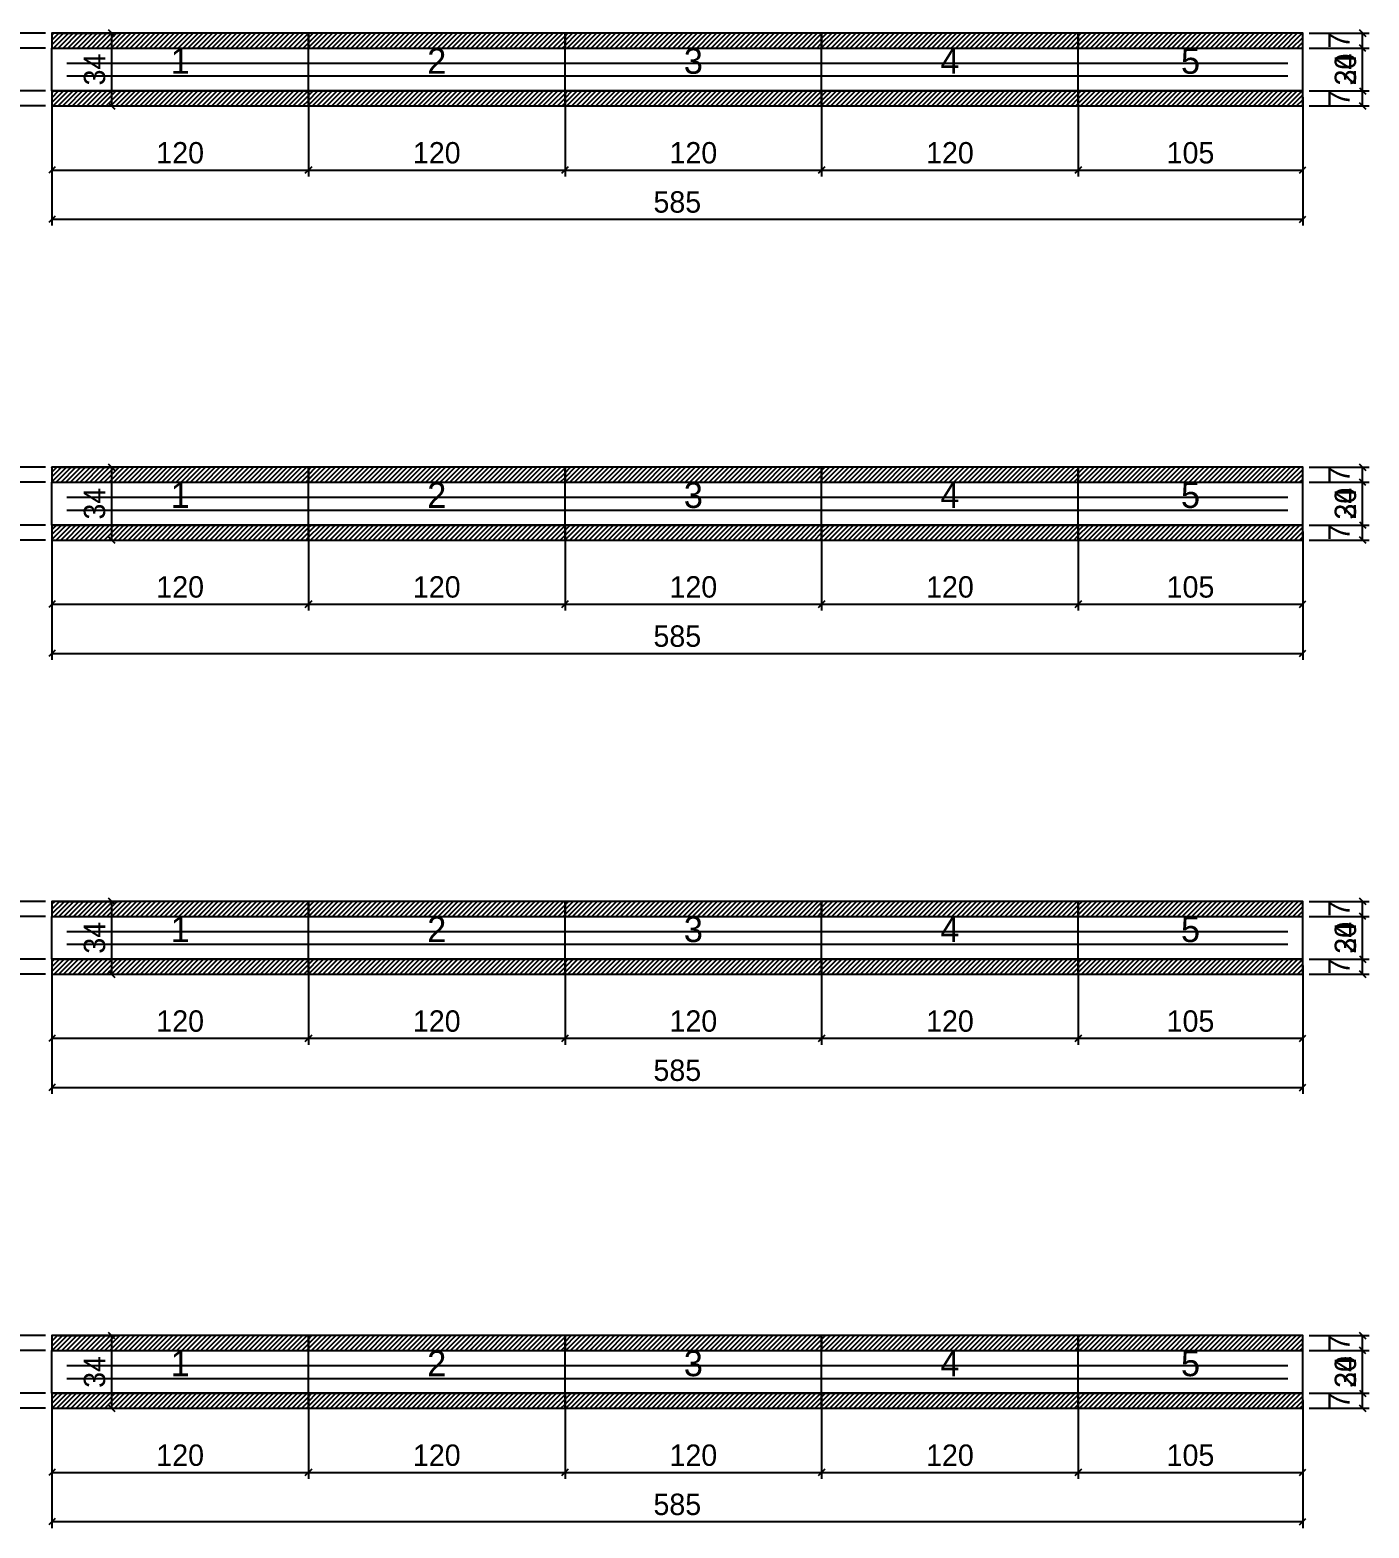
# Model space of a CAD drawing. Extents: x -13000 to 3070, y -38812 to 10330.
# Drawn here: x 823 to 1449, y -26478 to -25778 of the extents above; entities that cross this region are included whole.
import ezdxf
from ezdxf.enums import TextEntityAlignment as Align

# ---------------------------------------------------------------- set-up
doc = ezdxf.new("R2010")
doc.units = 0
for name, color, linetype in [('5', 5, 'Continuous'), ('COTA', 241, 'Continuous'), ('Painéis', 200, 'Continuous'), ('SARR_2.2x7', 40, 'Continuous'), ('SCO-___-LAJ', 224, 'Continuous')]:
    doc.layers.add(name, color=color, linetype=linetype)
doc.dimstyles.new('PAINEL', dxfattribs={"dimtxt": 10, "dimasz": 3, "dimexe": 3, "dimexo": 3, "dimgap": 3, "dimtad": 1, "dimblk": 'OBLIQUE', "dimblk1": 'OBLIQUE', "dimcen": 2.5, "dimclrd": 4, "dimclre": 4, "dimclrt": 240, "dimazin": 3, "dimtfac": 1, "dimtmove": 0, "dimatfit": 3})

# ---------------------------------------------------------------- blocks, each defined once
blk = doc.blocks.new('_OBLIQUE')
at = {"color": 0, "linetype": 'BYBLOCK'}
blk.add_line((-0.5, -0.5), (0.5, 0.5), dxfattribs=at)

msp = doc.modelspace()

# ---------------------------------------------------------------- hatches: boundary and pattern name
at = {"layer": 'COTA'}
h = msp.add_hatch(dxfattribs=at)
h.set_pattern_fill('ANSI31', scale=0.5)
h.paths.add_polyline_path([(833, -25786), (953, -25786), (953, -25779), (833, -25779)])
h = msp.add_hatch(dxfattribs=at)
h.set_pattern_fill('ANSI31', scale=0.5)
h.paths.add_polyline_path([(953, -25786), (1073, -25786), (1073, -25779), (953, -25779)])
h = msp.add_hatch(dxfattribs=at)
h.set_pattern_fill('ANSI31', scale=0.5)
h.paths.add_polyline_path([(1073, -25786), (1193, -25786), (1193, -25779), (1073, -25779)])
h = msp.add_hatch(dxfattribs=at)
h.set_pattern_fill('ANSI31', scale=0.5)
h.paths.add_polyline_path([(1193, -25786), (1313, -25786), (1313, -25779), (1193, -25779)])
h = msp.add_hatch(dxfattribs=at)
h.set_pattern_fill('ANSI31', scale=0.5)
h.paths.add_polyline_path([(1313, -25786), (1418, -25786), (1418, -25779), (1313, -25779)])
h = msp.add_hatch(dxfattribs=at)
h.set_pattern_fill('ANSI31', scale=0.5)
h.paths.add_polyline_path([(833, -25813), (953, -25813), (953, -25806), (833, -25806)])
h = msp.add_hatch(dxfattribs=at)
h.set_pattern_fill('ANSI31', scale=0.5)
h.paths.add_polyline_path([(953, -25813), (1073, -25813), (1073, -25806), (953, -25806)])
h = msp.add_hatch(dxfattribs=at)
h.set_pattern_fill('ANSI31', scale=0.5)
h.paths.add_polyline_path([(1073, -25813), (1193, -25813), (1193, -25806), (1073, -25806)])
h = msp.add_hatch(dxfattribs=at)
h.set_pattern_fill('ANSI31', scale=0.5)
h.paths.add_polyline_path([(1193, -25813), (1313, -25813), (1313, -25806), (1193, -25806)])
h = msp.add_hatch(dxfattribs=at)
h.set_pattern_fill('ANSI31', scale=0.5)
h.paths.add_polyline_path([(1313, -25813), (1418, -25813), (1418, -25806), (1313, -25806)])
h = msp.add_hatch(dxfattribs=at)
h.set_pattern_fill('ANSI31', scale=0.5)
h.paths.add_polyline_path([(833, -25989), (953, -25989), (953, -25982), (833, -25982)])
h = msp.add_hatch(dxfattribs=at)
h.set_pattern_fill('ANSI31', scale=0.5)
h.paths.add_polyline_path([(953, -25989), (1073, -25989), (1073, -25982), (953, -25982)])
h = msp.add_hatch(dxfattribs=at)
h.set_pattern_fill('ANSI31', scale=0.5)
h.paths.add_polyline_path([(1073, -25989), (1193, -25989), (1193, -25982), (1073, -25982)])
h = msp.add_hatch(dxfattribs=at)
h.set_pattern_fill('ANSI31', scale=0.5)
h.paths.add_polyline_path([(1193, -25989), (1313, -25989), (1313, -25982), (1193, -25982)])
h = msp.add_hatch(dxfattribs=at)
h.set_pattern_fill('ANSI31', scale=0.5)
h.paths.add_polyline_path([(1313, -25989), (1418, -25989), (1418, -25982), (1313, -25982)])
h = msp.add_hatch(dxfattribs=at)
h.set_pattern_fill('ANSI31', scale=0.5)
h.paths.add_polyline_path([(833, -26016), (953, -26016), (953, -26009), (833, -26009)])
h = msp.add_hatch(dxfattribs=at)
h.set_pattern_fill('ANSI31', scale=0.5)
h.paths.add_polyline_path([(953, -26016), (1073, -26016), (1073, -26009), (953, -26009)])
h = msp.add_hatch(dxfattribs=at)
h.set_pattern_fill('ANSI31', scale=0.5)
h.paths.add_polyline_path([(1073, -26016), (1193, -26016), (1193, -26009), (1073, -26009)])
h = msp.add_hatch(dxfattribs=at)
h.set_pattern_fill('ANSI31', scale=0.5)
h.paths.add_polyline_path([(1193, -26016), (1313, -26016), (1313, -26009), (1193, -26009)])
h = msp.add_hatch(dxfattribs=at)
h.set_pattern_fill('ANSI31', scale=0.5)
h.paths.add_polyline_path([(1313, -26016), (1418, -26016), (1418, -26009), (1313, -26009)])
h = msp.add_hatch(dxfattribs=at)
h.set_pattern_fill('ANSI31', scale=0.5)
h.paths.add_polyline_path([(833, -26192), (953, -26192), (953, -26185), (833, -26185)])
h = msp.add_hatch(dxfattribs=at)
h.set_pattern_fill('ANSI31', scale=0.5)
h.paths.add_polyline_path([(953, -26192), (1073, -26192), (1073, -26185), (953, -26185)])
h = msp.add_hatch(dxfattribs=at)
h.set_pattern_fill('ANSI31', scale=0.5)
h.paths.add_polyline_path([(1073, -26192), (1193, -26192), (1193, -26185), (1073, -26185)])
h = msp.add_hatch(dxfattribs=at)
h.set_pattern_fill('ANSI31', scale=0.5)
h.paths.add_polyline_path([(1193, -26192), (1313, -26192), (1313, -26185), (1193, -26185)])
h = msp.add_hatch(dxfattribs=at)
h.set_pattern_fill('ANSI31', scale=0.5)
h.paths.add_polyline_path([(1313, -26192), (1418, -26192), (1418, -26185), (1313, -26185)])
h = msp.add_hatch(dxfattribs=at)
h.set_pattern_fill('ANSI31', scale=0.5)
h.paths.add_polyline_path([(833, -26219), (953, -26219), (953, -26212), (833, -26212)])
h = msp.add_hatch(dxfattribs=at)
h.set_pattern_fill('ANSI31', scale=0.5)
h.paths.add_polyline_path([(953, -26219), (1073, -26219), (1073, -26212), (953, -26212)])
h = msp.add_hatch(dxfattribs=at)
h.set_pattern_fill('ANSI31', scale=0.5)
h.paths.add_polyline_path([(1073, -26219), (1193, -26219), (1193, -26212), (1073, -26212)])
h = msp.add_hatch(dxfattribs=at)
h.set_pattern_fill('ANSI31', scale=0.5)
h.paths.add_polyline_path([(1193, -26219), (1313, -26219), (1313, -26212), (1193, -26212)])
h = msp.add_hatch(dxfattribs=at)
h.set_pattern_fill('ANSI31', scale=0.5)
h.paths.add_polyline_path([(1313, -26219), (1418, -26219), (1418, -26212), (1313, -26212)])
h = msp.add_hatch(dxfattribs=at)
h.set_pattern_fill('ANSI31', scale=0.5)
h.paths.add_polyline_path([(833, -26395), (953, -26395), (953, -26388), (833, -26388)])
h = msp.add_hatch(dxfattribs=at)
h.set_pattern_fill('ANSI31', scale=0.5)
h.paths.add_polyline_path([(953, -26395), (1073, -26395), (1073, -26388), (953, -26388)])
h = msp.add_hatch(dxfattribs=at)
h.set_pattern_fill('ANSI31', scale=0.5)
h.paths.add_polyline_path([(1073, -26395), (1193, -26395), (1193, -26388), (1073, -26388)])
h = msp.add_hatch(dxfattribs=at)
h.set_pattern_fill('ANSI31', scale=0.5)
h.paths.add_polyline_path([(1193, -26395), (1313, -26395), (1313, -26388), (1193, -26388)])
h = msp.add_hatch(dxfattribs=at)
h.set_pattern_fill('ANSI31', scale=0.5)
h.paths.add_polyline_path([(1313, -26395), (1418, -26395), (1418, -26388), (1313, -26388)])
h = msp.add_hatch(dxfattribs=at)
h.set_pattern_fill('ANSI31', scale=0.5)
h.paths.add_polyline_path([(833, -26422), (953, -26422), (953, -26415), (833, -26415)])
h = msp.add_hatch(dxfattribs=at)
h.set_pattern_fill('ANSI31', scale=0.5)
h.paths.add_polyline_path([(953, -26422), (1073, -26422), (1073, -26415), (953, -26415)])
h = msp.add_hatch(dxfattribs=at)
h.set_pattern_fill('ANSI31', scale=0.5)
h.paths.add_polyline_path([(1073, -26422), (1193, -26422), (1193, -26415), (1073, -26415)])
h = msp.add_hatch(dxfattribs=at)
h.set_pattern_fill('ANSI31', scale=0.5)
h.paths.add_polyline_path([(1193, -26422), (1313, -26422), (1313, -26415), (1193, -26415)])
h = msp.add_hatch(dxfattribs=at)
h.set_pattern_fill('ANSI31', scale=0.5)
h.paths.add_polyline_path([(1313, -26422), (1418, -26422), (1418, -26415), (1313, -26415)])

# ---------------------------------------------------------------- linework, layer by layer
at = {"layer": 'Painéis'}
for p, q in [((833, -25786), (953, -25786)), ((833, -25806), (833, -25786)), ((953, -25806), (953, -25786)), ((953, -25806), (953, -25786)), ((953, -25786), (1073, -25786)), ((953, -25806), (953, -25786)), ((1073, -25806), (1073, -25786)), ((1073, -25806), (1073, -25786)), ((1073, -25786), (1193, -25786)), ((1073, -25806), (1073, -25786)), ((1193, -25806), (1193, -25786)), ((1193, -25806), (1193, -25786)), ((1193, -25786), (1313, -25786)), ((1193, -25806), (1193, -25786)), ((1313, -25806), (1313, -25786)), ((1313, -25806), (1313, -25786)), ((1313, -25786), (1418, -25786)), ((1313, -25806), (1313, -25786)), ((1418, -25806), (1418, -25786)), ((833, -25806), (953, -25806)), ((953, -25806), (1073, -25806)), ((1073, -25806), (1193, -25806)), ((1193, -25806), (1313, -25806)), ((1313, -25806), (1418, -25806)), ((833, -25989), (953, -25989)), ((833, -26009), (833, -25989)), ((953, -26009), (953, -25989)), ((953, -26009), (953, -25989)), ((953, -25989), (1073, -25989)), ((953, -26009), (953, -25989)), ((1073, -26009), (1073, -25989)), ((1073, -26009), (1073, -25989)), ((1073, -25989), (1193, -25989)), ((1073, -26009), (1073, -25989)), ((1193, -26009), (1193, -25989)), ((1193, -26009), (1193, -25989)), ((1193, -25989), (1313, -25989)), ((1193, -26009), (1193, -25989)), ((1313, -26009), (1313, -25989)), ((1313, -26009), (1313, -25989)), ((1313, -25989), (1418, -25989)), ((1313, -26009), (1313, -25989)), ((1418, -26009), (1418, -25989)), ((833, -26009), (953, -26009)), ((953, -26009), (1073, -26009)), ((1073, -26009), (1193, -26009)), ((1193, -26009), (1313, -26009)), ((1313, -26009), (1418, -26009)), ((833, -26192), (953, -26192)), ((833, -26212), (833, -26192)), ((953, -26212), (953, -26192)), ((953, -26212), (953, -26192)), ((953, -26192), (1073, -26192)), ((953, -26212), (953, -26192)), ((1073, -26212), (1073, -26192)), ((1073, -26212), (1073, -26192)), ((1073, -26192), (1193, -26192)), ((1073, -26212), (1073, -26192)), ((1193, -26212), (1193, -26192)), ((1193, -26212), (1193, -26192)), ((1193, -26192), (1313, -26192)), ((1193, -26212), (1193, -26192)), ((1313, -26212), (1313, -26192)), ((1313, -26212), (1313, -26192)), ((1313, -26192), (1418, -26192)), ((1313, -26212), (1313, -26192)), ((1418, -26212), (1418, -26192)), ((833, -26212), (953, -26212)), ((953, -26212), (1073, -26212)), ((1073, -26212), (1193, -26212)), ((1193, -26212), (1313, -26212)), ((1313, -26212), (1418, -26212)), ((833, -26395), (953, -26395)), ((833, -26415), (833, -26395)), ((953, -26415), (953, -26395)), ((953, -26415), (953, -26395)), ((953, -26395), (1073, -26395)), ((953, -26415), (953, -26395)), ((1073, -26415), (1073, -26395)), ((1073, -26415), (1073, -26395)), ((1073, -26395), (1193, -26395)), ((1073, -26415), (1073, -26395)), ((1193, -26415), (1193, -26395)), ((1193, -26415), (1193, -26395)), ((1193, -26395), (1313, -26395)), ((1193, -26415), (1193, -26395)), ((1313, -26415), (1313, -26395)), ((1313, -26415), (1313, -26395)), ((1313, -26395), (1418, -26395)), ((1313, -26415), (1313, -26395)), ((1418, -26415), (1418, -26395)), ((833, -26415), (953, -26415)), ((953, -26415), (1073, -26415)), ((1073, -26415), (1193, -26415)), ((1193, -26415), (1313, -26415)), ((1313, -26415), (1418, -26415))]:
    msp.add_line(p, q, dxfattribs=at)
at = {"layer": 'SARR_2.2x7'}
for points in [[(840, -25793), (953, -25793)], [(840, -25793), (953, -25793)], [(840, -25799), (953, -25799)], [(840, -25799), (953, -25799)], [(953, -25793), (1073, -25793)], [(953, -25793), (1073, -25793)], [(953, -25799), (1073, -25799)], [(953, -25799), (1073, -25799)], [(1073, -25793), (1193, -25793)], [(1073, -25793), (1193, -25793)], [(1073, -25799), (1193, -25799)], [(1073, -25799), (1193, -25799)], [(1193, -25793), (1313, -25793)], [(1193, -25793), (1313, -25793)], [(1193, -25799), (1313, -25799)], [(1193, -25799), (1313, -25799)], [(1313, -25793), (1411, -25793)], [(1313, -25793), (1411, -25793)], [(1313, -25799), (1411, -25799)], [(1313, -25799), (1411, -25799)], [(840, -25996), (953, -25996)], [(840, -25996), (953, -25996)], [(840, -26002), (953, -26002)], [(840, -26002), (953, -26002)], [(953, -25996), (1073, -25996)], [(953, -25996), (1073, -25996)], [(953, -26002), (1073, -26002)], [(953, -26002), (1073, -26002)], [(1073, -25996), (1193, -25996)], [(1073, -25996), (1193, -25996)], [(1073, -26002), (1193, -26002)], [(1073, -26002), (1193, -26002)], [(1193, -25996), (1313, -25996)], [(1193, -25996), (1313, -25996)], [(1193, -26002), (1313, -26002)], [(1193, -26002), (1313, -26002)], [(1313, -25996), (1411, -25996)], [(1313, -25996), (1411, -25996)], [(1313, -26002), (1411, -26002)], [(1313, -26002), (1411, -26002)], [(840, -26199), (953, -26199)], [(840, -26199), (953, -26199)], [(840, -26205), (953, -26205)], [(840, -26205), (953, -26205)], [(953, -26199), (1073, -26199)], [(953, -26199), (1073, -26199)], [(953, -26205), (1073, -26205)], [(953, -26205), (1073, -26205)], [(1073, -26199), (1193, -26199)], [(1073, -26199), (1193, -26199)], [(1073, -26205), (1193, -26205)], [(1073, -26205), (1193, -26205)], [(1193, -26199), (1313, -26199)], [(1193, -26199), (1313, -26199)], [(1193, -26205), (1313, -26205)], [(1193, -26205), (1313, -26205)], [(1313, -26199), (1411, -26199)], [(1313, -26199), (1411, -26199)], [(1313, -26205), (1411, -26205)], [(1313, -26205), (1411, -26205)], [(840, -26402), (953, -26402)], [(840, -26402), (953, -26402)], [(840, -26408), (953, -26408)], [(840, -26408), (953, -26408)], [(953, -26402), (1073, -26402)], [(953, -26402), (1073, -26402)], [(953, -26408), (1073, -26408)], [(953, -26408), (1073, -26408)], [(1073, -26402), (1193, -26402)], [(1073, -26402), (1193, -26402)], [(1073, -26408), (1193, -26408)], [(1073, -26408), (1193, -26408)], [(1193, -26402), (1313, -26402)], [(1193, -26402), (1313, -26402)], [(1193, -26408), (1313, -26408)], [(1193, -26408), (1313, -26408)], [(1313, -26402), (1411, -26402)], [(1313, -26402), (1411, -26402)], [(1313, -26408), (1411, -26408)], [(1313, -26408), (1411, -26408)]]:
    msp.add_lwpolyline(points, dxfattribs=at)
at = {"layer": 'SCO-___-LAJ'}
for points in [[(833, -25786), (953, -25786), (953, -25779), (833, -25779)], [(953, -25786), (1073, -25786), (1073, -25779), (953, -25779)], [(1073, -25786), (1193, -25786), (1193, -25779), (1073, -25779)], [(1193, -25786), (1313, -25786), (1313, -25779), (1193, -25779)], [(1313, -25786), (1418, -25786), (1418, -25779), (1313, -25779)], [(833, -25813), (953, -25813), (953, -25806), (833, -25806)], [(953, -25813), (1073, -25813), (1073, -25806), (953, -25806)], [(1073, -25813), (1193, -25813), (1193, -25806), (1073, -25806)], [(1193, -25813), (1313, -25813), (1313, -25806), (1193, -25806)], [(1313, -25813), (1418, -25813), (1418, -25806), (1313, -25806)], [(833, -25989), (953, -25989), (953, -25982), (833, -25982)], [(953, -25989), (1073, -25989), (1073, -25982), (953, -25982)], [(1073, -25989), (1193, -25989), (1193, -25982), (1073, -25982)], [(1193, -25989), (1313, -25989), (1313, -25982), (1193, -25982)], [(1313, -25989), (1418, -25989), (1418, -25982), (1313, -25982)], [(833, -26016), (953, -26016), (953, -26009), (833, -26009)], [(953, -26016), (1073, -26016), (1073, -26009), (953, -26009)], [(1073, -26016), (1193, -26016), (1193, -26009), (1073, -26009)], [(1193, -26016), (1313, -26016), (1313, -26009), (1193, -26009)], [(1313, -26016), (1418, -26016), (1418, -26009), (1313, -26009)], [(833, -26192), (953, -26192), (953, -26185), (833, -26185)], [(953, -26192), (1073, -26192), (1073, -26185), (953, -26185)], [(1073, -26192), (1193, -26192), (1193, -26185), (1073, -26185)], [(1193, -26192), (1313, -26192), (1313, -26185), (1193, -26185)], [(1313, -26192), (1418, -26192), (1418, -26185), (1313, -26185)], [(833, -26219), (953, -26219), (953, -26212), (833, -26212)], [(953, -26219), (1073, -26219), (1073, -26212), (953, -26212)], [(1073, -26219), (1193, -26219), (1193, -26212), (1073, -26212)], [(1193, -26219), (1313, -26219), (1313, -26212), (1193, -26212)], [(1313, -26219), (1418, -26219), (1418, -26212), (1313, -26212)], [(833, -26395), (953, -26395), (953, -26388), (833, -26388)], [(953, -26395), (1073, -26395), (1073, -26388), (953, -26388)], [(1073, -26395), (1193, -26395), (1193, -26388), (1073, -26388)], [(1193, -26395), (1313, -26395), (1313, -26388), (1193, -26388)], [(1313, -26395), (1418, -26395), (1418, -26388), (1313, -26388)], [(833, -26422), (953, -26422), (953, -26415), (833, -26415)], [(953, -26422), (1073, -26422), (1073, -26415), (953, -26415)], [(1073, -26422), (1193, -26422), (1193, -26415), (1073, -26415)], [(1193, -26422), (1313, -26422), (1313, -26415), (1193, -26415)], [(1313, -26422), (1418, -26422), (1418, -26415), (1313, -26415)]]:
    msp.add_lwpolyline(points, close=True, dxfattribs=at)

# ---------------------------------------------------------------- texts
at = {"layer": '5'}
for s, p in [('1', (893, -25792)), ('2', (1013, -25792)), ('3', (1133, -25792)), ('4', (1253, -25792)), ('5', (1365.5, -25792)), ('1', (893, -25995)), ('2', (1013, -25995)), ('3', (1133, -25995)), ('4', (1253, -25995)), ('5', (1365.5, -25995)), ('1', (893, -26198)), ('2', (1013, -26198)), ('3', (1133, -26198)), ('4', (1253, -26198)), ('5', (1365.5, -26198)), ('2', (1013, -26401)), ('3', (1133, -26401)), ('1', (893, -26401)), ('4', (1253, -26401)), ('5', (1365.5, -26401))]:
    msp.add_text(s, height=12, dxfattribs=at).set_placement(p, align=Align.MIDDLE_CENTER)

# ---------------------------------------------------------------- dimensions: what is measured, and where the dimension line sits
at = {"layer": 'COTA'}
for base, p1, p2 in [((805, -25786), (833, -25786), (833, -25779)), ((861, -25813), (833, -25813), (833, -25779)), ((1446, -25813), (1418, -25813), (1418, -25779)), ((1446, -25786), (1418, -25786), (1418, -25779)), ((805, -25806), (833, -25806), (833, -25786)), ((1446, -25806), (1418, -25806), (1418, -25786)), ((805, -25813), (833, -25813), (833, -25806)), ((1446, -25813), (1418, -25813), (1418, -25806)), ((805, -25989), (833, -25989), (833, -25982)), ((861, -26016), (833, -26016), (833, -25982)), ((1446, -26016), (1418, -26016), (1418, -25982)), ((1446, -25989), (1418, -25989), (1418, -25982)), ((805, -26009), (833, -26009), (833, -25989)), ((1446, -26009), (1418, -26009), (1418, -25989)), ((805, -26016), (833, -26016), (833, -26009)), ((1446, -26016), (1418, -26016), (1418, -26009)), ((805, -26192), (833, -26192), (833, -26185)), ((861, -26219), (833, -26219), (833, -26185)), ((1446, -26219), (1418, -26219), (1418, -26185)), ((1446, -26192), (1418, -26192), (1418, -26185)), ((805, -26212), (833, -26212), (833, -26192)), ((1446, -26212), (1418, -26212), (1418, -26192)), ((805, -26219), (833, -26219), (833, -26212)), ((1446, -26219), (1418, -26219), (1418, -26212)), ((805, -26395), (833, -26395), (833, -26388)), ((861, -26422), (833, -26422), (833, -26388)), ((1446, -26422), (1418, -26422), (1418, -26388)), ((1446, -26395), (1418, -26395), (1418, -26388)), ((805, -26415), (833, -26415), (833, -26395)), ((1446, -26415), (1418, -26415), (1418, -26395)), ((805, -26422), (833, -26422), (833, -26415)), ((1446, -26422), (1418, -26422), (1418, -26415))]:
    msp.add_linear_dim(base=base, p1=p1, p2=p2, angle=90, dimstyle='PAINEL', dxfattribs=at).render()
for base, p1, p2 in [((833, -25843), (833, -25806), (953, -25806)), ((833, -25866), (833, -25806), (1418, -25806)), ((953, -25843), (953, -25806), (1073, -25806)), ((1073, -25843), (1073, -25806), (1193, -25806)), ((1193, -25843), (1193, -25806), (1313, -25806)), ((1313, -25843), (1313, -25806), (1418, -25806)), ((833, -26046), (833, -26009), (953, -26009)), ((833, -26069), (833, -26009), (1418, -26009)), ((953, -26046), (953, -26009), (1073, -26009)), ((1073, -26046), (1073, -26009), (1193, -26009)), ((1193, -26046), (1193, -26009), (1313, -26009)), ((1313, -26046), (1313, -26009), (1418, -26009)), ((833, -26249), (833, -26212), (953, -26212)), ((833, -26272), (833, -26212), (1418, -26212)), ((953, -26249), (953, -26212), (1073, -26212)), ((1073, -26249), (1073, -26212), (1193, -26212)), ((1193, -26249), (1193, -26212), (1313, -26212)), ((1313, -26249), (1313, -26212), (1418, -26212)), ((833, -26452), (833, -26415), (953, -26415)), ((833, -26475), (833, -26415), (1418, -26415)), ((953, -26452), (953, -26415), (1073, -26415)), ((1073, -26452), (1073, -26415), (1193, -26415)), ((1193, -26452), (1193, -26415), (1313, -26415)), ((1313, -26452), (1313, -26415), (1418, -26415))]:
    msp.add_linear_dim(base=base, p1=p1, p2=p2, dimstyle='PAINEL', dxfattribs=at).render()

doc.saveas('drawing.dxf')
